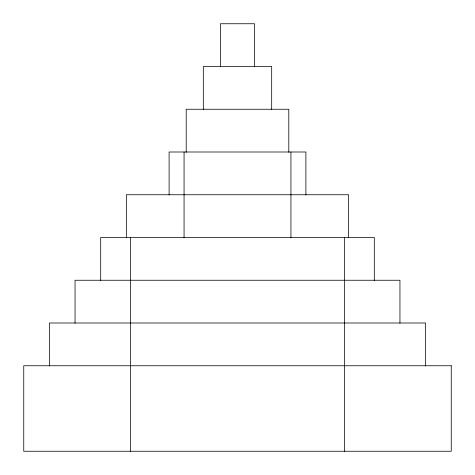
<?xml version="1.0" encoding="UTF-8"?>
<svg xmlns="http://www.w3.org/2000/svg" width="475" height="475" viewBox="0 0 475 475"><rect width="100%" height="100%" fill="white"/><g stroke="black" fill="none" stroke-linecap="round" stroke-linejoin="round"><path stroke-width="0.71" d="M425.6 365.999L425.6 323L49.4 323L49.4 365.999M399.95 323.184L399.95 280.25L75.05 280.25L75.05 323.184M374.3 280.547L374.3 237.5L100.7 237.5L100.7 280.547M348.65 237.749L348.65 194.75L126.35 194.75L126.35 237.749M344.375 237.5L344.375 451.25M305.9 194.964L305.9 152L169.1 152L169.1 194.964M290.938 152L290.938 237.749M288.8 152.279L288.8 109.25L186.2 109.25L186.2 152.279M271.682 109.499L271.682 66.5L203.318 66.5L203.318 109.499M254.547 66.797L254.547 23.75L220.453 23.75L220.453 66.797M184.062 152L184.062 237.749M130.625 237.5L130.625 451.25M451.25 365.75L23.75 365.75L23.75 451.25L451.25 451.25L451.25 365.75"/></g></svg>
